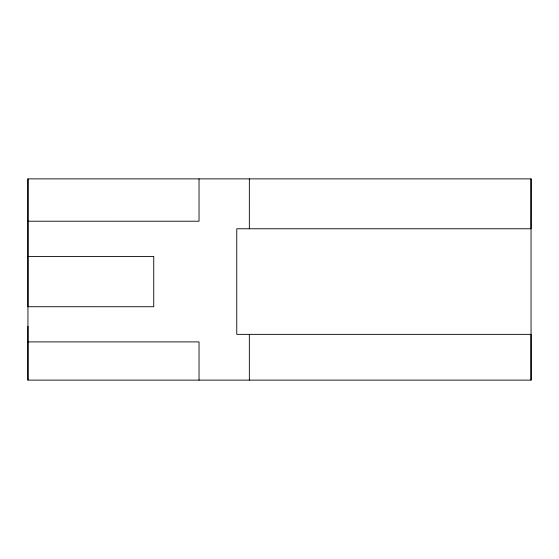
<?xml version="1.0" encoding="UTF-8"?>
<svg xmlns="http://www.w3.org/2000/svg" width="559" height="559" viewBox="0 0 559 559"><rect width="100%" height="100%" fill="white"/><g stroke="black" fill="none" stroke-linecap="round" stroke-linejoin="round"><path stroke-width="0.84" d="M27.95 380.127L27.95 178.88L531.05 178.873L531.05 380.12L27.95 380.127L27.957 326.316M27.957 178.88L27.957 306.73L153.739 306.737L153.739 256.42L27.957 256.42M531.05 178.873L531.022 228.771L236.764 228.771L236.764 334.359L531.036 334.366L531.05 380.12M27.95 221.217L199.032 221.224L199.032 178.873M27.964 341.898L199.032 341.905L199.032 380.127M249.349 178.873L249.342 228.771M249.342 334.359L249.349 380.127"/></g></svg>
